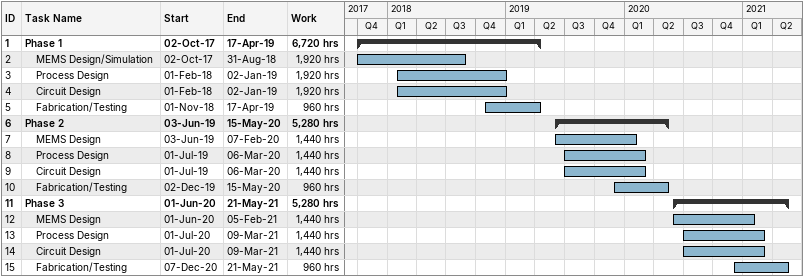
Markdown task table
| ID | Level | Task | Start | Finish | Work (h) |
|---|---|---|---|---|---|
| 1 | 1 | **Phase 1** | 2017-10-02 | 2019-04-17 | 6720 |
| 2 | 2 | MEMS Design/Simulation | 2017-10-02 | 2018-08-31 | 1920 |
| 3 | 2 | Process Design | 2018-02-01 | 2019-01-02 | 1920 |
| 4 | 2 | Circuit Design | 2018-02-01 | 2019-01-02 | 1920 |
| 5 | 2 | Fabrication/Testing | 2018-11-01 | 2019-04-17 | 960 |
| 6 | 1 | **Phase 2** | 2019-06-03 | 2020-05-15 | 5280 |
| 7 | 2 | MEMS Design | 2019-06-03 | 2020-02-07 | 1440 |
| 8 | 2 | Process Design | 2019-07-01 | 2020-03-06 | 1440 |
| 9 | 2 | Circuit Design | 2019-07-01 | 2020-03-06 | 1440 |
| 10 | 2 | Fabrication/Testing | 2019-12-02 | 2020-05-15 | 960 |
| 11 | 1 | **Phase 3** | 2020-06-01 | 2021-05-21 | 5280 |
| 12 | 2 | MEMS Design | 2020-06-01 | 2021-02-05 | 1440 |
| 13 | 2 | Process Design | 2020-07-01 | 2021-03-09 | 1440 |
| 14 | 2 | Circuit Design | 2020-07-01 | 2021-03-09 | 1440 |
| 15 | 2 | Fabrication/Testing | 2020-12-07 | 2021-05-21 | 960 |
